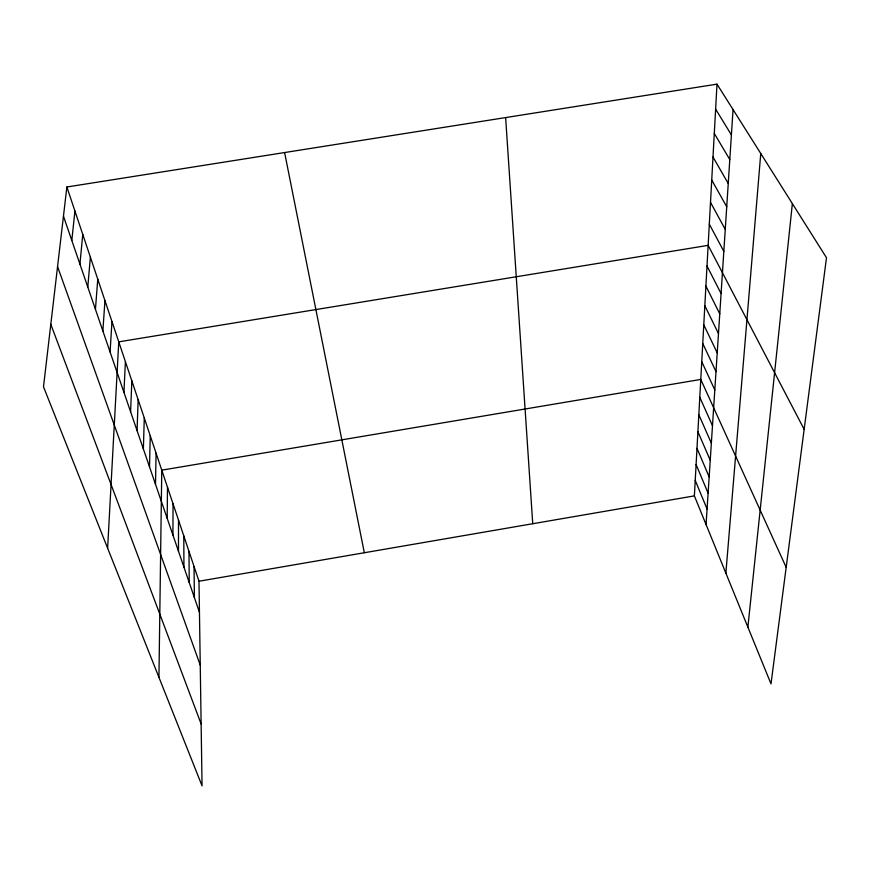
<?xml version="1.0" encoding="UTF-8"?>
<svg xmlns="http://www.w3.org/2000/svg" width="870" height="870" viewBox="0 0 870 870"><rect width="100%" height="100%" fill="white"/><g stroke="black" fill="none" stroke-linecap="round" stroke-linejoin="round"><path stroke-width="1.3" d="M178.491 551.275L178.491 520.075M172.923 535.039L173.054 503.85M167.203 518.4L167.486 487.211M158.938 677.328L161.766 470.159L700.774 379.44L786.175 567.36M155.502 484.318L156.078 453.194M149.52 466.875L150.249 435.805M143.376 448.985L144.279 417.97M137.069 430.617L138.145 399.667M130.598 411.749L131.848 380.897M123.942 392.381L125.4 361.637M107.63 548.209L118.766 341.845L708.147 245.351L804.152 429.356M717 84.14L826.5 257.737L771.005 683.885L694.38 495.878L717 84.14L66.87 186.996L43.5 386.802L202.058 785.86L198.991 581.225L66.87 186.996M110.088 352.013L111.958 321.53M706.059 524.545L733.051 109.576M102.867 330.97L104.955 300.65M95.439 309.328L97.766 279.183M725.863 573.112L760.761 153.511M87.794 287.056L90.371 257.118M79.92 264.121L82.759 234.411M747.874 627.129L792.363 203.613M71.808 240.501L74.929 211.051M198.991 581.225L694.38 495.878M715.629 109.131L731.398 134.937M714.292 133.436L729.799 159.569M712.998 157.057L728.244 183.494M711.736 180.036L726.733 206.745M710.507 202.395L725.254 229.354M709.311 224.155L723.829 251.343M707.005 265.992L721.078 293.571M705.907 286.11L719.762 313.853M704.83 305.718L718.479 333.612M703.776 324.836L717.228 352.872M702.753 343.487L716.01 371.631M701.753 361.681L714.814 389.934M699.795 397.296L712.486 425.713M698.838 414.718L711.355 443.2M697.903 431.727L710.235 460.263M696.99 448.333L709.159 476.912M696.098 464.547L708.104 493.17M695.228 480.392L707.071 509.037M50.808 324.314L201.133 723.981M57.561 266.622L200.252 665.169M63.456 216.162L199.458 612.36M284.61 152.544L364.323 552.744M505.633 117.581L532.744 523.718M194.043 566.479L194.401 597.636M188.986 551.373L189.225 582.563M183.798 535.909L183.929 567.11"/></g></svg>
